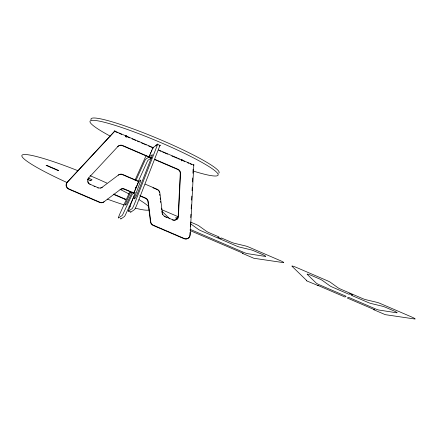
<?xml version="1.0" encoding="UTF-8"?>
<svg xmlns="http://www.w3.org/2000/svg" width="437" height="437" viewBox="0 0 437 437"><rect width="100%" height="100%" fill="white"/><g stroke="black" fill="none" stroke-linecap="round" stroke-linejoin="round"><path stroke-width="0.66" d="M190.046 232.391L189.915 235.079A4.239 4.201 55.5 0 1 189.86 235.57M190.341 226.344L190.505 222.985M190.767 217.61L190.931 214.245M191.193 208.87L191.384 204.838M191.614 200.135L191.81 196.104M192.072 190.723L192.236 187.364M192.498 181.989L192.695 177.957M192.925 173.254L193.121 169.217M135.388 189.112L137.103 185.037M125.812 136.18L126.861 136.3L114.45 130.98L114.789 131.176L67.145 182.316A4.239 4.201 55.5 0 0 68.604 189.09L99.641 202.429A4.239 4.201 55.5 0 0 103.82 201.938L120.35 189.505A4.239 4.201 55.5 0 1 124.529 189.008L133.93 193.05L136.246 187.544C136.022 187.216 136.153 188.025 136.519 186.916L138.824 181.404L140.741 180.093A4.239 0.3 -66.7 0 1 140.326 181.759L134.601 197.273A4.239 0.3 -66.7 0 0 134.186 198.939L135.099 198.316A4.239 0.3 -66.7 0 0 137.721 192.81L151.644 156.981A4.239 0.3 -66.7 0 0 152.284 154.725L149.132 156.883L153.048 147.575L156.135 145.455L156.588 145.57M156.446 144.926C156.118 145.936 155.949 146.029 155.938 145.253C157.451 144.15 157.315 144.095 159.532 145.286M114.958 130.854L67.424 182.125A4.239 4.201 55.5 0 0 68.882 188.904L99.92 202.244A4.239 4.201 55.5 0 0 104.099 201.747M133.946 192.553L134.52 191.177M134.809 190.488L135.099 189.8M137.393 184.348L138.551 181.595L137.038 180.945M149.345 155.911L149.836 154.747M150.323 153.584L150.814 152.42M151.3 151.257L151.792 150.093M152.284 148.93L152.77 147.766M157.839 143.871L134.804 203.09A4.239 0.3 -66.7 0 1 132.182 208.596L128.489 211.131A4.239 0.3 -66.7 0 1 128.91 209.465L134.634 193.946A4.239 0.3 -66.7 0 0 135.049 192.28L132.537 194.006A4.239 0.3 -66.7 0 0 131.319 196.224L123.354 213.272A4.239 0.3 -66.7 0 1 122.141 215.49L118.449 218.025A4.239 0.3 -66.7 0 1 120.202 213.114L129.904 191.57M160.046 145.16L137.136 204.095A4.239 0.3 -66.7 0 1 134.514 209.602L130.821 212.131A4.239 0.3 -66.7 0 1 130.81 211.77M193.837 164.416L190.193 234.893A4.239 4.201 55.5 0 1 184.354 238.531L153.316 225.192A4.239 4.201 55.5 0 1 150.77 221.805L148.214 201.479A4.239 4.201 55.5 0 0 145.668 198.092L139.785 195.568M135.022 180.202L146.073 155.665M130.821 191.794L127.074 200.113A4.239 0.3 -66.7 0 0 125.321 205.024L126.233 204.396A4.239 0.3 -66.7 0 0 127.451 202.184L132.182 192.056M135.907 180.508L144.199 162.089A4.239 0.3 -66.7 0 1 145.707 159.237L148.859 157.074M138.234 181.508L146.526 163.088A4.239 0.3 -66.7 0 1 148.034 160.237L151.186 158.079L122.36 145.69A4.239 4.201 55.5 0 0 117.64 146.674M133.4 197.759L125.687 214.277A4.239 0.3 -66.7 0 1 124.469 216.49L120.776 219.024A4.239 0.3 -66.7 0 1 120.749 218.729M135.973 187.73L135.82 187.222L136.311 187.145M153.611 147.815L127.085 136.415L126.806 136.606A0.661 0.655 55.5 0 1 126.293 137M159.232 145.931L160.303 145.625L159.592 145.292M151.858 157.615L151.464 157.888L122.639 145.499A4.239 4.201 55.5 0 0 117.919 146.482L88.951 177.63A4.239 4.201 55.5 0 0 90.41 184.409L98.09 187.708A4.239 4.201 55.5 0 0 102.269 187.211M113.773 194.208L113.423 194.268M181.06 159.926L181.339 159.734A0.661 0.655 55.5 0 0 181.721 160.614A0.661 0.655 55.5 0 0 182.573 160.193M193.689 165.355L193.405 165.273M181.289 160.013L182.338 160.15M317.836 285.361L344.995 297.045L346.099 296.281L319.605 284.897A4.239 0.47 22.8 0 1 316.262 283.121L307.211 274.327A4.239 0.47 22.8 0 1 311.477 275.468L319.157 278.768A4.239 0.47 22.8 0 1 322.288 280.374L329.76 285.743A4.239 0.47 22.8 0 0 332.89 287.349L349.021 294.281C350.081 293.893 349.037 293.451 350.004 293.915M352.326 294.942L351.348 295.281L367.479 302.213A4.239 0.47 22.8 0 0 371.068 303.502L382.413 306.217A4.239 0.47 22.8 0 1 386.008 307.501L393.682 310.8A4.239 0.47 22.8 0 1 396.714 312.794L378.874 310.03A4.239 0.47 22.8 0 1 374.924 308.669L348.431 297.286L347.322 298.045L374.493 309.702M182.027 160.352L181.306 160.051M46.775 165.689L46.076 165.399L47.081 165.47M58.421 170.698L46.819 165.689M88.427 179.76C86.892 179.869 89.088 177.925 89.842 178.777M89.858 178.804C92.753 180.219 92.48 179.214 90.781 180.732M113.888 194.536L113.391 194.35M220.871 238.553L218.615 237.559M351.758 294.669L352.337 294.915M374.433 309.724L373.613 309.653L385.259 314.662L414.729 318.994A4.239 0.47 22.8 0 0 411.703 317L380.665 303.66A4.239 0.47 22.8 0 0 377.076 302.371L365.731 299.662A4.239 0.47 22.8 0 1 362.136 298.373L340.997 289.289A4.239 0.47 22.8 0 1 337.867 287.683L330.399 282.313A4.239 0.47 22.8 0 0 327.269 280.712L296.231 267.373A4.239 0.47 22.8 0 0 291.965 266.226L306.779 280.62L306.501 280.811L318.354 285.672L317.841 285.41M218.566 237.553L218.019 237.329M218.019 237.286L218.992 236.947L209.585 232.905A4.239 0.47 22.8 0 1 206.455 231.299L198.982 225.929A4.239 0.47 22.8 0 0 195.852 224.323L190.521 222.034M90.71 180.749L90.06 180.47M114.713 131.45L114.177 131.193L114.603 131.308M113.839 194.137L114.194 194.318M158.62 149.973L181.339 159.734M182.333 160.16L193.203 164.831C194.536 165.186 193.252 165.022 193.706 165.339M114.947 131.504L117.662 132.673M119.022 133.258L121.737 134.421M127.396 136.857L129.756 137.874M132.111 138.884L133.88 139.649M134.47 139.9L135.65 140.408M137.42 141.167L139.185 141.927M141.544 142.937L143.899 143.953M144.489 144.205L146.258 144.964M148.618 145.98L150.973 146.99M151.563 147.247L153.332 148.006M158.888 150.394L161.051 151.322M162.673 152.021L164.296 152.715M164.836 152.95L167.54 154.114M171.867 155.971L174.571 157.134M175.111 157.369L176.734 158.063M177.815 158.527L179.438 159.226M183.414 160.931L184.775 161.515M187.495 162.684L188.85 163.269M190.21 163.853L191.57 164.438M154.774 159.308L177.957 169.272A4.239 4.201 55.5 0 1 180.53 173.396L178.454 216.097A4.239 4.201 55.5 0 1 172.615 219.74L164.935 216.441A4.239 4.201 55.5 0 1 162.389 213.054L159.833 192.728A4.239 4.201 55.5 0 0 157.282 189.341L145.188 184.141M154.496 159.5L177.679 169.463A4.239 4.201 55.5 0 1 180.252 173.587L178.176 216.288A4.239 4.201 55.5 0 1 175.319 220.062M139.119 181.53L122.699 174.472A4.239 4.201 55.5 0 0 118.52 174.969L101.99 187.402A4.239 4.201 55.5 0 1 100.526 188.107M124.436 175.532L122.42 174.663A4.239 4.201 55.5 0 0 118.241 175.161M124.938 175.745L126.451 176.395M126.954 176.614L130.483 178.132M130.985 178.345L132.498 178.995M133.006 179.214L134.514 179.864M135.022 180.082L136.53 180.732M152.977 187.795L154.993 188.664M155.496 188.882L157.009 189.532A4.239 4.201 55.5 0 1 157.484 189.773M133.656 193.241L124.25 189.199A4.239 4.201 55.5 0 0 120.071 189.691M140.687 196.262L145.39 198.283A4.239 4.201 55.5 0 1 147.935 201.67L150.497 221.996A4.239 4.201 55.5 0 0 153.043 225.383L184.075 238.722A4.239 4.201 55.5 0 0 189.751 236.062M178.394 216.823L164.815 210.984A4.239 0.47 22.8 0 0 161.941 209.902M88.471 179.754L90.022 180.426M350.026 293.943L351.725 294.669M47.098 165.503L57.963 170.173C59.268 170.539 58.001 170.343 58.449 170.67M114.21 194.345L125.807 199.299L124.829 199.245M113.931 194.536L124.802 199.206M93.971 186.249L94.933 186.659M165.618 217.042L166.579 217.457M190.073 229.321L243.507 252.286A4.239 0.47 22.8 0 0 247.462 253.646L265.297 256.41A4.239 0.47 22.8 0 0 262.271 254.416L254.591 251.117A4.239 0.47 22.8 0 0 250.996 249.827L239.656 247.118A4.239 0.47 22.8 0 1 236.062 245.829L201.473 230.965A4.239 0.47 22.8 0 1 198.343 229.359L190.876 223.99A4.239 0.47 22.8 0 0 190.401 223.684M190.079 230.556L242.573 253.039L243.07 253.345L242.196 253.269L253.848 258.272L283.318 262.61A4.239 0.47 22.8 0 0 280.286 260.616L249.254 247.276A4.239 0.47 22.8 0 0 245.66 245.987L234.314 243.278A4.239 0.47 22.8 0 1 230.725 241.989L221.319 237.947L220.663 238.394L220.914 238.526M128.445 211.142L130.778 212.142M136.584 186.954L136.093 187.031L136.202 187.522M177.225 219.33L175.8 217.943A4.239 0.47 22.8 0 1 178.088 218.303M162.4 211.639L169.807 218.839M159.713 194.186L159.871 195.459M160.193 197.999L160.352 199.267M160.592 201.173L160.756 202.446M161.472 208.159L161.635 209.432M161.876 211.339L162.116 213.245M133.651 197.224A4.239 0.3 -66.7 0 1 133.853 196.792M134.241 196.011A4.239 0.3 -66.7 0 1 134.416 195.689M120.803 218.522A4.239 0.3 -66.7 0 1 120.88 218.26M126.107 137A0.661 0.655 55.5 0 1 125.632 136.677M125.583 136.115A0.661 0.655 55.5 0 1 126.457 135.738M182.158 159.745A0.661 0.655 55.5 0 1 181.535 160.832M174.827 220.193A4.239 4.201 55.5 0 1 173.292 220.21M172.801 220.095A4.239 4.201 55.5 0 1 172.336 219.931M164.662 216.626A4.239 4.201 55.5 0 1 164.181 216.386M162.63 214.802A4.239 4.201 55.5 0 1 162.384 214.294M157.943 190.084A4.239 4.201 55.5 0 1 159.041 191.357M159.281 191.865A4.239 4.201 55.5 0 1 159.456 192.389M98.32 188.079A4.239 4.201 55.5 0 1 97.812 187.899M90.131 184.6A4.239 4.201 55.5 0 1 89.694 184.376M88.875 183.769A4.239 4.201 55.5 0 1 88.525 183.387M88.219 182.972A4.239 4.201 55.5 0 1 87.974 182.519M87.782 182.054A4.239 4.201 55.5 0 1 87.651 181.573M87.597 180.071A4.239 4.201 55.5 0 1 87.87 179.083M88.088 178.624A4.239 4.201 55.5 0 1 88.673 177.821M127.085 136.415A0.661 0.655 55.5 0 1 126.113 136.699A0.661 0.655 55.5 0 1 126.014 135.683M110.157 136.087A69.478 7.746 22.8 0 1 109.605 123.698A69.478 7.746 22.8 0 1 202.418 162.679A69.478 7.746 22.8 0 1 193.738 171.189M91.071 119.875A69.478 7.746 22.8 0 1 156.779 138.163A69.478 7.746 22.8 0 1 218.724 173.205M148.913 210.017A69.478 7.746 22.8 0 1 135.415 208.181M130.445 206.827A69.478 7.746 22.8 0 1 129.106 206.439M124.403 204.997A69.478 7.746 22.8 0 1 107.365 199.135M67.189 182.611A69.478 7.746 22.8 0 1 22.074 155.168A69.478 7.746 22.8 0 1 78.108 170.78M90.104 175.701A69.478 7.746 22.8 0 1 106.879 183.092M120.394 189.543A69.478 7.746 22.8 0 1 129.046 193.995M139.026 199.633A69.478 7.746 22.8 0 1 148.247 206.177"/></g></svg>
